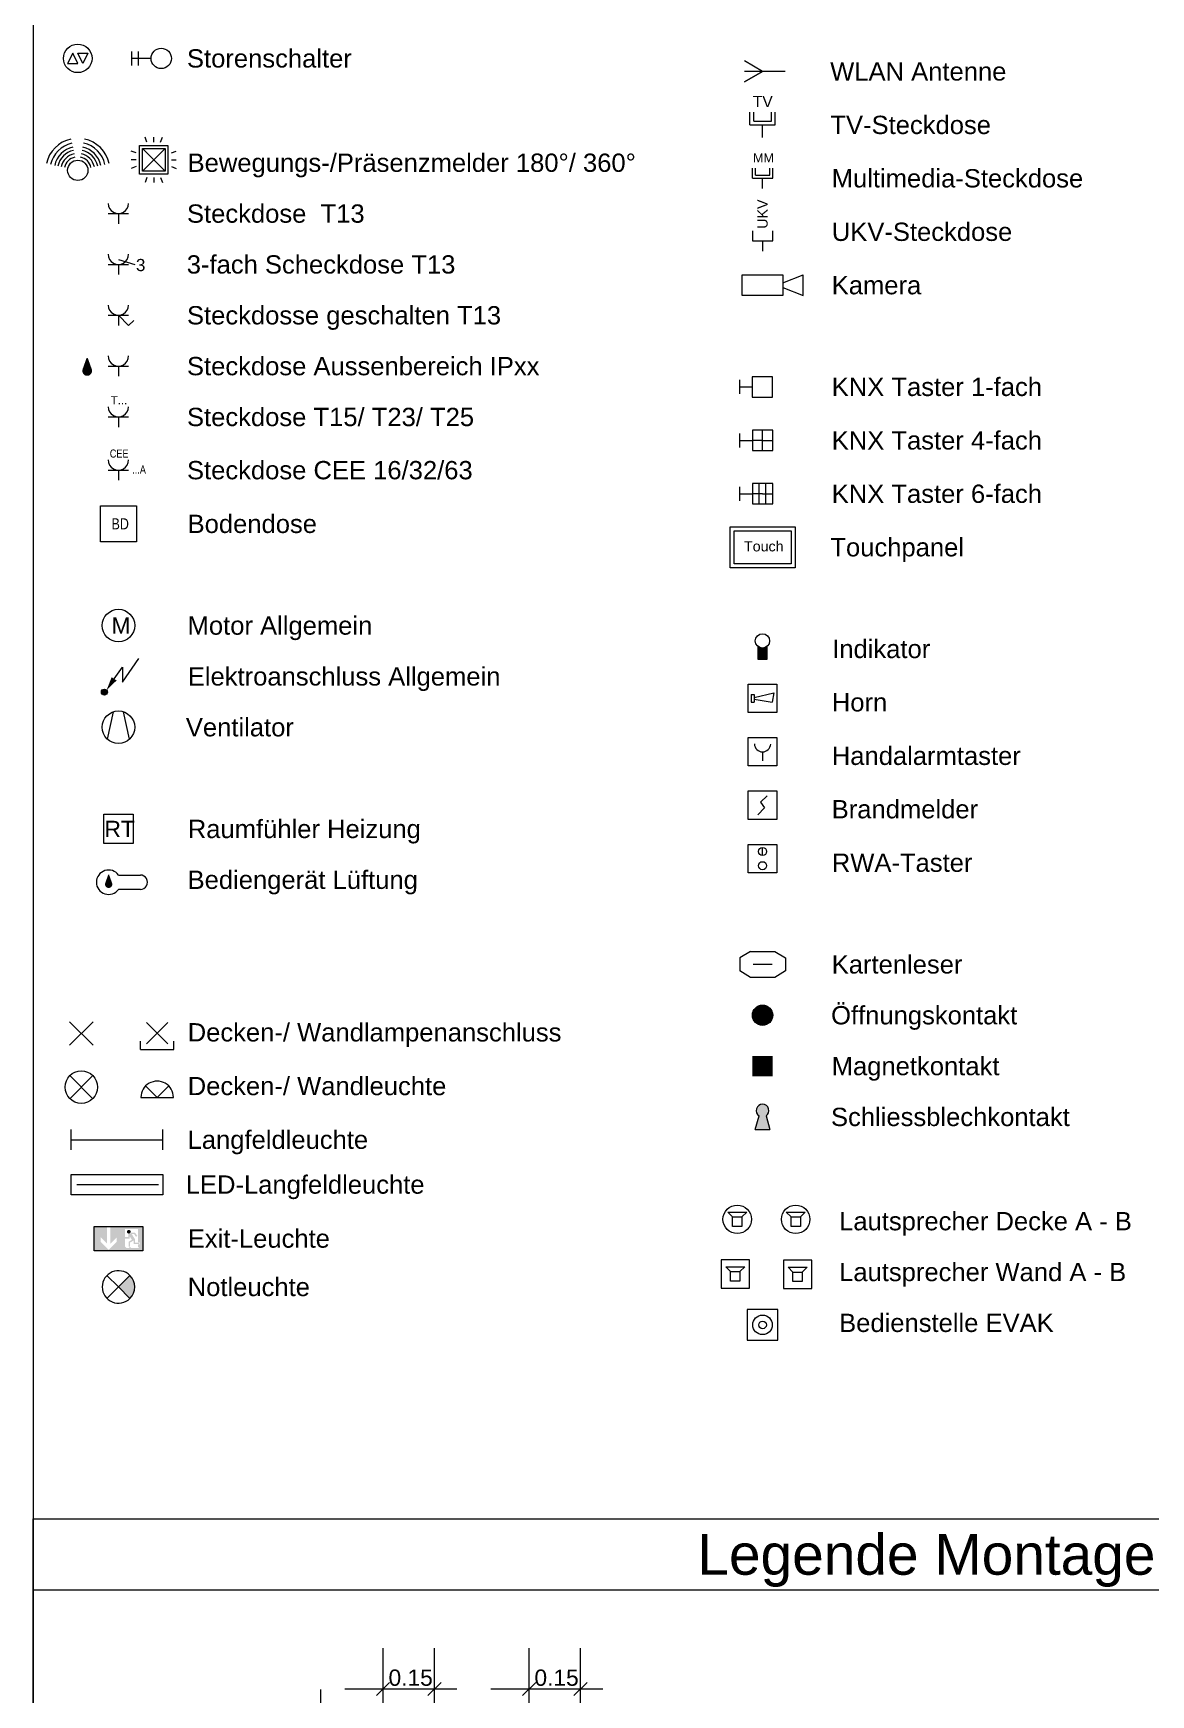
# Model space of a CAD drawing. Extents: x -1067 to 613, y -179 to 712.
# Drawn here: x 413.7 to 523.6, y 378.4 to 541.8 of the extents above; entities that cross this region are included whole.
import ezdxf
from ezdxf.lldxf.tags import DXFTag

# ---------------------------------------------------------------- set-up
doc = ezdxf.new("R2010")
doc.units = 0
doc.layers.add('EL01_WAN_HLKS', color=5, linetype='Continuous', lineweight=13, true_color=0x0000ff)
for name, color, linetype, lineweight in [('EL01_WAN_I0_Legende', 7, 'Continuous', 13), ('EL01_WAN_PRO E_LEG_Apparate-A0PFDH8276', 7, 'Continuous', 13), ('EL01_WAN_ProE_LEG_Apparate', 7, 'Continuous', 13), ('ProE_LEG_Montagehöhe', 7, 'Continuous', 13)]:
    doc.layers.add(name, color=color, linetype=linetype, lineweight=lineweight)
doc.styles.get("Standard").update_dxf_attribs({"font": 'arial.ttf'})
tags = doc.linetypes.add('ACAD_ISO10W100', pattern=[18, 12, -3, 0, -3]).pattern_tags.tags
tags[10:11] = [DXFTag(74, 4), DXFTag(75, 0), DXFTag(340, '0'), DXFTag(46, 0.0), DXFTag(50, 0.0), DXFTag(44, 0.0), DXFTag(45, 0.0)]
tags[8:9] = [DXFTag(74, 4), DXFTag(75, 0), DXFTag(340, '0'), DXFTag(46, 0.0), DXFTag(50, 0.0), DXFTag(44, 0.0), DXFTag(45, 0.0)]
tags[6:7] = [DXFTag(74, 4), DXFTag(75, 0), DXFTag(340, '0'), DXFTag(46, 0.0), DXFTag(50, 0.0), DXFTag(44, 0.0), DXFTag(45, 0.0)]
tags[4:5] = [DXFTag(74, 4), DXFTag(75, 0), DXFTag(340, '0'), DXFTag(46, 0.0), DXFTag(50, 0.0), DXFTag(44, 0.0), DXFTag(45, 0.0)]

# ---------------------------------------------------------------- blocks, each defined once
blk = doc.blocks.new('Blockreferenz-A0UJ318YXE', base_point=(413.73, 395.75))
at = {"layer": 'EL01_WAN_HLKS', "lineweight": -2}
blk.add_hatch(color=256, dxfattribs=at).paths.add_polyline_path([(421.49, 458.26), (421.51, 458.17), (421.5, 458.08), (421.47, 457.99), (421.43, 457.92), (421.36, 457.85), (421.28, 457.81), (421.19, 457.78), (421.1, 457.78), (421.01, 457.81), (420.93, 457.85), (420.87, 457.92), (420.82, 457.99), (420.79, 458.08), (420.79, 458.17), (420.81, 458.26), (421.09, 459.06), (421.1, 459.08), (421.11, 459.09), (421.12, 459.1), (421.14, 459.1), (421.15, 459.1), (421.17, 459.1), (421.18, 459.09), (421.2, 459.08), (421.2, 459.06)])
at = {"layer": 'EL01_WAN_PRO E_LEG_Apparate-A0PFDH8276', "linetype": 'ByBlock', "lineweight": -2, "ltscale": 0.13, "true_color": 0x0080ff}
blk.add_hatch(color=150, dxfattribs=at).paths.add_polyline_path([(419.49, 508.79), (419.51, 508.67), (419.51, 508.55), (419.47, 508.43), (419.41, 508.33), (419.32, 508.24), (419.21, 508.18), (419.09, 508.15), (418.97, 508.15), (418.85, 508.18), (418.75, 508.24), (418.66, 508.33), (418.6, 508.43), (418.56, 508.55), (418.56, 508.67), (418.58, 508.79), (418.96, 509.86), (418.97, 509.88), (418.98, 509.89), (419, 509.9), (419.02, 509.91), (419.04, 509.91), (419.07, 509.9), (419.08, 509.89), (419.1, 509.88), (419.11, 509.86)])
at = {"layer": 'EL01_WAN_PRO E_LEG_Apparate-A0PFDH8276', "lineweight": -2, "true_color": 0xff6600}
blk.add_hatch(color=30, dxfattribs=at).paths.add_polyline_path([(484.99, 481.53), (485.15, 481.43), (485.34, 481.38), (485.53, 481.38), (485.72, 481.43), (485.89, 481.53), (485.89, 480.29), (484.99, 480.29)])
at = {"layer": 'EL01_WAN_PRO E_LEG_Apparate-A0PFDH8276', "lineweight": -2, "true_color": 0xff0000}
blk.add_hatch(color=1, dxfattribs=at).paths.add_polyline_path([(421.03, 477.04), (421.02, 476.97), (420.99, 476.89), (420.94, 476.83), (420.88, 476.78), (420.81, 476.75), (420.73, 476.74), (420.66, 476.75), (420.58, 476.78), (420.52, 476.83), (420.47, 476.89), (420.44, 476.97), (420.43, 477.04), (420.44, 477.12), (420.47, 477.19), (420.52, 477.26), (420.58, 477.3), (420.66, 477.33), (420.73, 477.34), (420.81, 477.33), (420.88, 477.3), (420.94, 477.26), (420.99, 477.19), (421.02, 477.12)])
at = {"layer": 'EL01_WAN_PRO E_LEG_Apparate-A0PFDH8276', "lineweight": -2, "true_color": 0x804000}
for points in [[(486.45, 445.27), (486.41, 445.01), (486.31, 444.77), (486.15, 444.56), (485.95, 444.4), (485.71, 444.3), (485.45, 444.27), (485.19, 444.3), (484.95, 444.4), (484.74, 444.56), (484.58, 444.77), (484.48, 445.01), (484.45, 445.27), (484.48, 445.53), (484.58, 445.77), (484.74, 445.98), (484.95, 446.14), (485.19, 446.24), (485.45, 446.27), (485.71, 446.24), (485.95, 446.14), (486.15, 445.98), (486.31, 445.77), (486.41, 445.53)], [(485.11, 435.37), (484.99, 435.47), (484.89, 435.6), (484.84, 435.75), (484.82, 435.91), (484.85, 436.07), (484.91, 436.22), (485.01, 436.34), (485.14, 436.44), (485.29, 436.5), (485.45, 436.52), (485.61, 436.5), (485.75, 436.44), (485.88, 436.34), (485.98, 436.22), (486.05, 436.07), (486.07, 435.91), (486.06, 435.75), (486, 435.6), (485.91, 435.47), (485.79, 435.37), (486.18, 434.02), (484.71, 434.02)]]:
    blk.add_hatch(color=36, dxfattribs=at).paths.add_polyline_path(points)
at = {"layer": 'EL01_WAN_PRO E_LEG_Apparate-A0PFDH8276', "lineweight": -2, "true_color": 0x00ff00}
for points in [[(422.11, 423.31), (421.95, 423.31), (421.95, 423.44), (421.32, 422.81), (421.32, 424.42), (421, 424.42), (421, 422.81), (420.36, 423.44), (420.36, 422.99), (421.16, 422.2), (421.95, 422.99), (421.95, 423.31), (422.11, 423.31), (422.11, 422.11), (419.71, 422.11), (419.71, 424.51), (422.11, 424.51)], [(424.51, 422.11), (422.11, 422.11), (422.11, 424.51), (424.51, 424.51), (424.51, 423.31), (424.03, 423.31), (424.03, 424.26), (422.77, 424.26), (422.77, 423.46), (423.07, 423.46), (423.07, 423.77), (423.2, 423.77), (423.23, 423.78), (423.27, 423.81), (423.3, 423.84), (423.32, 423.89), (423.74, 423.89), (423.96, 423.57), (423.83, 423.48), (423.65, 423.75), (423.42, 423.75), (423.73, 423.25), (423.73, 422.91), (424.14, 422.91), (424.14, 422.77), (423.6, 422.77), (423.6, 423.12), (423.24, 422.91), (423.24, 422.54), (423.11, 422.54), (423.11, 422.99), (423.43, 423.18), (423.22, 423.52), (423.22, 423.3), (422.77, 423.3), (422.77, 422.5), (422.9, 422.37), (423.25, 422.37), (423.11, 422.5), (423.24, 422.5), (423.38, 422.37), (424.16, 422.37), (424.03, 422.5), (424.03, 422.73), (424.19, 422.73), (424.19, 422.95), (424.03, 422.95), (424.03, 423.31), (424.51, 423.31)], [(423.13, 424.16), (423.17, 424.15), (423.22, 424.13), (423.26, 424.11), (423.29, 424.07), (423.3, 424.02), (423.31, 423.98), (423.3, 423.93), (423.29, 423.89), (423.26, 423.85), (423.22, 423.82), (423.17, 423.8), (423.13, 423.79), (423.08, 423.8), (423.04, 423.82), (423, 423.85), (422.97, 423.89), (422.95, 423.93), (422.95, 423.98), (422.95, 424.02), (422.97, 424.07), (423, 424.11), (423.04, 424.13), (423.08, 424.15)]]:
    blk.add_hatch(color=3, dxfattribs=at).paths.add_polyline_path(points)
at = {"layer": 'EL01_WAN_PRO E_LEG_Apparate-A0PFDH8276', "linetype": 'ByBlock', "lineweight": -2, "ltscale": 0.13, "true_color": 0x00ff00}
blk.add_hatch(color=3, dxfattribs=at).paths.add_polyline_path([(422.11, 418.55), (423.24, 419.68), (423.49, 419.35), (423.65, 418.96), (423.71, 418.55), (423.65, 418.13), (423.49, 417.74), (423.24, 417.41)])
at = {"layer": 'EL01_WAN_HLKS', "lineweight": -2}
for p, q in [((422.11, 459.05), (424.27, 459.05)), ((422.11, 457.65), (424.27, 457.65))]:
    blk.add_line(p, q, dxfattribs=at)
for centre, major_axis, end_param in [((421.14, 458.35), (0.973, 0.702), 5.032887), ((424.27, 458.35), (0, -0.702), 3.141593)]:
    blk.add_ellipse(centre, major_axis=major_axis, ratio=1, start_param=0, end_param=end_param, dxfattribs=at)
at = {"layer": 'EL01_WAN_PRO E_LEG_Apparate-A0PFDH8276', "color": 0, "linetype": 'ByBlock', "lineweight": -2, "ltscale": 0.13}
for p, q in [((413.73, 580.43), (413.73, 448.08)), ((413.73, 448.08), (413.73, 399.91)), ((413.73, 399.91), (413.73, 395.75)), ((413.73, 395.75), (603.73, 395.75))]:
    blk.add_line(p, q, dxfattribs=at)
at = {"layer": 'EL01_WAN_PRO E_LEG_Apparate-A0PFDH8276', "color": 1, "linetype": 'ByBlock', "lineweight": -2, "ltscale": 0.13, "true_color": 0xff0000}
for p, q in [((417.61, 539.86), (417.11, 538.86)), ((418.11, 538.86), (417.61, 539.86)), ((418.11, 539.86), (419.11, 539.86)), ((418.61, 538.86), (418.11, 539.86)), ((419.11, 539.86), (418.61, 538.86)), ((423.42, 538.67), (423.42, 540.05)), ((425.32, 539.36), (423.42, 539.36)), ((424.09, 538.67), (424.09, 540.05)), ((417.11, 538.86), (418.11, 538.86)), ((420.34, 495.36), (423.89, 495.36)), ((420.34, 491.81), (420.34, 495.36)), ((423.89, 495.36), (423.89, 491.81)), ((423.89, 491.81), (420.34, 491.81)), ((421.02, 472.42), (421.62, 475.11)), ((423.21, 472.42), (422.6, 475.11))]:
    blk.add_line(p, q, dxfattribs=at)
at = {"layer": 'EL01_WAN_PRO E_LEG_Apparate-A0PFDH8276', "color": 6, "linetype": 'ByBlock', "lineweight": -2, "ltscale": 0.13, "true_color": 0xff00ff}
for p, q in [((485.45, 538.08), (483.66, 539.11)), ((483.66, 537.04), (485.44, 538.07)), ((485.45, 538.07), (483.66, 537.04)), ((487.67, 538.07), (483.67, 538.07)), ((484.45, 522.41), (484.45, 521.41)), ((484.45, 521.41), (486.45, 521.41)), ((485.45, 521.41), (485.45, 520.41)), ((486.45, 521.41), (486.45, 522.41))]:
    blk.add_line(p, q, dxfattribs=at)
at = {"layer": 'EL01_WAN_PRO E_LEG_Apparate-A0PFDH8276', "color": 6, "lineweight": -2, "true_color": 0xff00ff}
for p, q in [((484.2, 532.82), (484.2, 534.07)), ((484.2, 532.82), (486.7, 532.82)), ((484.58, 533.2), (484.58, 534.07)), ((484.58, 533.2), (486.33, 533.2)), ((485.45, 531.57), (485.45, 532.82)), ((486.33, 533.2), (486.33, 534.07)), ((486.7, 532.82), (486.7, 534.07)), ((484.45, 527.57), (484.45, 528.57)), ((484.75, 527.87), (484.75, 528.57)), ((484.75, 527.87), (486.15, 527.87)), ((486.15, 527.87), (486.15, 528.57)), ((486.45, 527.57), (486.45, 528.57)), ((484.45, 527.57), (486.45, 527.57)), ((485.45, 526.57), (485.45, 527.57)), ((483.45, 516.06), (483.45, 518.06)), ((483.45, 518.06), (487.45, 518.06)), ((487.45, 518.06), (487.45, 516.06)), ((487.45, 517.28), (489.45, 518.06)), ((489.45, 516.06), (489.45, 518.06)), ((487.45, 516.83), (489.45, 516.06)), ((487.45, 516.06), (483.45, 516.06))]:
    blk.add_line(p, q, dxfattribs=at)
at = {"layer": 'EL01_WAN_PRO E_LEG_Apparate-A0PFDH8276', "color": 150, "lineweight": -2, "true_color": 0x0080ff}
for p, q in [((424.91, 531.13), (424.73, 531.6)), ((425.58, 531.13), (425.58, 531.6)), ((426.25, 531.13), (426.43, 531.6)), ((423.84, 530.06), (423.36, 530.24)), ((423.84, 529.39), (423.36, 529.39)), ((424.18, 527.99), (424.18, 530.79)), ((424.18, 530.79), (426.98, 530.79)), ((426.7, 528.27), (424.46, 530.51)), ((424.46, 528.27), (424.46, 530.51)), ((424.46, 530.51), (426.7, 530.51)), ((424.46, 528.27), (426.7, 530.51)), ((426.7, 530.51), (426.7, 528.27)), ((426.98, 530.79), (426.98, 527.99)), ((427.32, 530.06), (427.79, 530.24)), ((427.32, 529.39), (427.79, 529.39)), ((423.84, 528.72), (423.36, 528.54)), ((426.98, 527.99), (424.18, 527.99)), ((426.7, 528.27), (424.46, 528.27)), ((427.32, 528.72), (427.79, 528.54)), ((424.91, 527.64), (424.73, 527.17)), ((425.58, 527.64), (425.58, 527.17)), ((426.25, 527.64), (426.43, 527.17)), ((421.11, 524.1), (423.11, 524.1)), ((422.11, 524.1), (422.11, 523.1)), ((422.11, 519.6), (423.71, 519.1)), ((421.11, 519.1), (423.11, 519.1)), ((422.11, 519.1), (422.11, 518.1)), ((421.11, 514.1), (423.11, 514.1)), ((422.11, 514.1), (422.11, 513.1)), ((422.11, 514.1), (423.11, 513.1)), ((423.11, 513.1), (423.61, 513.6)), ((417.31, 444.63), (419.61, 442.32)), ((417.31, 442.32), (419.61, 444.63)), ((424.87, 444.57), (426.96, 442.47)), ((424.87, 442.47), (426.96, 444.57)), ((424.28, 441.89), (424.28, 442.71)), ((424.28, 441.89), (427.55, 441.89)), ((427.55, 441.89), (427.55, 442.71))]:
    blk.add_line(p, q, dxfattribs=at)
at = {"layer": 'EL01_WAN_PRO E_LEG_Apparate-A0PFDH8276', "color": 150, "linetype": 'ByBlock', "lineweight": -2, "ltscale": 0.13, "true_color": 0x0080ff}
for p, q in [((421.11, 509.1), (423.11, 509.1)), ((422.11, 509.1), (422.11, 508.1))]:
    blk.add_line(p, q, dxfattribs=at)
at = {"layer": 'EL01_WAN_PRO E_LEG_Apparate-A0PFDH8276', "color": 4, "linetype": 'ByBlock', "lineweight": -2, "ltscale": 0.13, "true_color": 0x00ffff}
for p, q in [((483.2, 506.37), (483.2, 507.75)), ((483.2, 507.06), (484.44, 507.06)), ((484.44, 508.06), (484.44, 506.06)), ((486.44, 508.06), (484.44, 508.06)), ((486.44, 506.06), (486.44, 508.06)), ((484.44, 506.06), (486.44, 506.06)), ((483.21, 501.11), (483.21, 502.49)), ((483.21, 501.8), (484.45, 501.8)), ((484.45, 502.8), (484.45, 500.8)), ((486.45, 502.8), (484.45, 502.8)), ((485.45, 501.8), (484.45, 501.8)), ((485.45, 500.8), (485.45, 502.8)), ((485.45, 501.8), (486.45, 501.8)), ((486.45, 500.8), (486.45, 502.8)), ((484.45, 500.8), (486.45, 500.8)), ((483.21, 495.86), (483.21, 497.24)), ((484.45, 497.55), (484.45, 495.55)), ((486.45, 497.55), (484.45, 497.55)), ((485.11, 495.55), (485.11, 497.55)), ((485.78, 495.55), (485.78, 497.55)), ((486.45, 495.55), (486.45, 497.55)), ((483.21, 496.55), (484.45, 496.55)), ((485.45, 496.55), (484.45, 496.55)), ((484.45, 495.55), (486.45, 495.55)), ((485.45, 496.55), (486.45, 496.55)), ((482.25, 489.27), (482.25, 493.31)), ((482.25, 493.31), (488.65, 493.31)), ((482.65, 489.67), (482.65, 492.91)), ((482.65, 492.91), (488.25, 492.91)), ((488.25, 492.91), (488.25, 489.67)), ((488.65, 493.31), (488.65, 489.27)), ((488.65, 489.27), (482.25, 489.27)), ((488.25, 489.67), (482.65, 489.67))]:
    blk.add_line(p, q, dxfattribs=at)
at = {"layer": 'EL01_WAN_PRO E_LEG_Apparate-A0PFDH8276', "color": 1, "lineweight": -2, "true_color": 0xff0000}
for p, q in [((421.11, 504.1), (423.11, 504.1)), ((422.11, 504.1), (422.11, 503.1)), ((421.11, 498.87), (423.11, 498.87)), ((422.11, 498.87), (422.11, 497.87)), ((421.7, 478.35), (422.5, 479.49)), ((422.5, 479.49), (422.51, 478.01)), ((422.51, 478.01), (424.13, 480.34))]:
    blk.add_line(p, q, dxfattribs=at)
at = {"layer": 'EL01_WAN_PRO E_LEG_Apparate-A0PFDH8276', "color": 30, "lineweight": -2, "true_color": 0xff6600}
for p, q in [((484.99, 481.53), (484.99, 480.29)), ((485.89, 480.29), (485.89, 481.53)), ((484.99, 480.29), (485.89, 480.29)), ((484.05, 475.04), (484.05, 477.84)), ((484.05, 477.84), (486.85, 477.84)), ((486.85, 477.84), (486.85, 475.04)), ((484.32, 476.82), (484.64, 476.82)), ((484.32, 476.82), (484.32, 476.06)), ((484.32, 476.06), (484.64, 476.06)), ((484.64, 476.52), (486.57, 476.98)), ((484.64, 476.82), (484.64, 476.06)), ((484.64, 476.36), (486.38, 476.06)), ((486.57, 476.98), (486.38, 476.06)), ((486.85, 475.04), (484.05, 475.04)), ((484.05, 472.58), (486.85, 472.58)), ((484.05, 469.78), (484.05, 472.58)), ((486.85, 472.58), (486.85, 469.78)), ((485.45, 471.17), (485.45, 470.3)), ((486.85, 469.78), (484.05, 469.78)), ((484.05, 467.33), (486.85, 467.33)), ((484.05, 464.53), (484.05, 467.33)), ((486.85, 467.33), (486.85, 464.53)), ((485.91, 466.86), (485.26, 466.21)), ((485.26, 466.21), (485.63, 465.65)), ((486.85, 464.53), (484.05, 464.53)), ((485.63, 465.65), (484.98, 464.99)), ((484.05, 462.07), (486.85, 462.07)), ((484.05, 459.27), (484.05, 462.07)), ((485.45, 461.02), (485.45, 461.72)), ((486.85, 462.07), (486.85, 459.27)), ((486.85, 459.27), (484.05, 459.27))]:
    blk.add_line(p, q, dxfattribs=at)
at = {"layer": 'EL01_WAN_PRO E_LEG_Apparate-A0PFDH8276', "color": 5, "lineweight": -2, "true_color": 0x0000ff}
for p, q in [((420.67, 462.15), (420.67, 465.03)), ((420.67, 465.03), (423.56, 465.03)), ((423.56, 465.03), (423.56, 462.15)), ((423.56, 462.15), (420.67, 462.15))]:
    blk.add_line(p, q, dxfattribs=at)
at = {"layer": 'EL01_WAN_PRO E_LEG_Apparate-A0PFDH8276', "color": 36, "linetype": 'ByBlock', "lineweight": -2, "ltscale": 0.13, "true_color": 0x804000}
for p, q in [((484.25, 451.55), (483.21, 450.91)), ((484.25, 451.55), (486.65, 451.55)), ((486.65, 451.55), (487.69, 450.91)), ((483.21, 450.91), (483.21, 449.63)), ((484.25, 448.99), (483.21, 449.63)), ((486.38, 450.27), (484.52, 450.27)), ((486.35, 450.27), (484.55, 450.27)), ((487.69, 449.63), (486.65, 448.99)), ((487.69, 450.91), (487.69, 449.63)), ((486.65, 448.99), (484.25, 448.99))]:
    blk.add_line(p, q, dxfattribs=at)
at = {"layer": 'EL01_WAN_PRO E_LEG_Apparate-A0PFDH8276', "color": 150, "lineweight": -2, "true_color": 0x0099ff}
for p, q in [((417.33, 439.33), (419.59, 437.06)), ((417.33, 437.06), (419.59, 439.33)), ((424.78, 438.33), (425.92, 437.19)), ((425.92, 437.19), (427.05, 438.33)), ((424.32, 437.19), (427.51, 437.19)), ((417.46, 432.03), (417.46, 434.03)), ((417.46, 433.03), (426.46, 433.03)), ((426.46, 432.03), (426.46, 434.03))]:
    blk.add_line(p, q, dxfattribs=at)
at = {"layer": 'EL01_WAN_PRO E_LEG_Apparate-A0PFDH8276', "color": 36, "lineweight": -2, "true_color": 0x804000}
for p, q in [((484.71, 434.02), (485.11, 435.37)), ((485.79, 435.37), (486.18, 434.02)), ((484.71, 434.02), (486.18, 434.02)), ((487.78, 425.9), (488.25, 425.44)), ((487.78, 425.9), (489.65, 425.9)), ((488.25, 425.44), (489.18, 425.44)), ((488.25, 424.5), (488.25, 425.44)), ((489.65, 425.9), (489.18, 425.44)), ((489.18, 425.44), (489.18, 424.5)), ((489.18, 424.5), (488.25, 424.5)), ((490.3, 421.19), (487.5, 421.19)), ((487.5, 421.19), (487.5, 418.39)), ((487.96, 420.49), (488.43, 420.02)), ((487.96, 420.49), (489.83, 420.49)), ((488.43, 420.02), (489.36, 420.02)), ((488.43, 419.09), (488.43, 420.02)), ((489.83, 420.49), (489.36, 420.02)), ((489.36, 420.02), (489.36, 419.09)), ((490.3, 418.39), (490.3, 421.19)), ((487.5, 418.39), (490.3, 418.39)), ((489.36, 419.09), (488.43, 419.09)), ((486.95, 416.32), (483.95, 416.32)), ((483.95, 416.32), (483.95, 413.32)), ((486.95, 413.32), (486.95, 416.32)), ((483.95, 413.32), (486.95, 413.32))]:
    blk.add_line(p, q, dxfattribs=at)
at = {"layer": 'EL01_WAN_PRO E_LEG_Apparate-A0PFDH8276', "color": 222, "lineweight": -2, "true_color": 0xcc0099}
for p, q in [((482.02, 425.9), (482.49, 425.43)), ((482.02, 425.9), (483.89, 425.9)), ((482.49, 425.43), (483.42, 425.43)), ((482.49, 424.5), (482.49, 425.43)), ((483.89, 425.9), (483.42, 425.43)), ((483.42, 425.43), (483.42, 424.5)), ((483.42, 424.5), (482.49, 424.5)), ((484.17, 421.23), (481.37, 421.23)), ((481.37, 421.23), (481.37, 418.43)), ((481.83, 420.53), (482.3, 420.06)), ((481.83, 420.53), (483.7, 420.53)), ((482.3, 420.06), (483.23, 420.06)), ((482.3, 419.13), (482.3, 420.06)), ((483.7, 420.53), (483.23, 420.06)), ((483.23, 420.06), (483.23, 419.13)), ((484.17, 418.43), (484.17, 421.23)), ((481.37, 418.43), (484.17, 418.43)), ((483.23, 419.13), (482.3, 419.13))]:
    blk.add_line(p, q, dxfattribs=at)
at = {"layer": 'EL01_WAN_PRO E_LEG_Apparate-A0PFDH8276', "color": 3, "lineweight": -2, "true_color": 0x00ff00}
for p, q in [((419.71, 424.51), (424.51, 424.51)), ((419.71, 422.11), (419.71, 424.51)), ((424.51, 424.51), (424.51, 422.11)), ((424.51, 422.11), (419.71, 422.11))]:
    blk.add_line(p, q, dxfattribs=at)
at = {"layer": 'EL01_WAN_PRO E_LEG_Apparate-A0PFDH8276', "color": 3, "linetype": 'ByBlock', "lineweight": -2, "ltscale": 0.13, "true_color": 0x00ff00}
for p, q in [((420.98, 419.68), (422.11, 418.55)), ((420.98, 417.41), (422.11, 418.55)), ((422.11, 418.55), (423.24, 419.68)), ((422.11, 418.55), (423.24, 417.41))]:
    blk.add_line(p, q, dxfattribs=at)
at = {"layer": 'EL01_WAN_PRO E_LEG_Apparate-A0PFDH8276', "color": 1, "linetype": 'ByBlock', "lineweight": -2, "ltscale": 0.13, "true_color": 0xff0000}
for centre, radius in [((418.11, 539.36), 1.4), ((426.32, 539.36), 1), ((422.11, 483.59), 1.6), ((422.11, 473.59), 1.6)]:
    blk.add_circle(centre, radius, dxfattribs=at)
at = {"layer": 'EL01_WAN_PRO E_LEG_Apparate-A0PFDH8276', "color": 150, "lineweight": -2, "true_color": 0x0080ff}
blk.add_circle((418.11, 528.35), 1, dxfattribs=at)
at = {"layer": 'EL01_WAN_PRO E_LEG_Apparate-A0PFDH8276', "color": 30, "lineweight": -2, "true_color": 0xff6600}
for centre, radius in [((485.44, 482.08), 0.704), ((485.45, 461.37), 0.4), ((485.45, 459.97), 0.4)]:
    blk.add_circle(centre, radius, dxfattribs=at)
at = {"layer": 'EL01_WAN_PRO E_LEG_Apparate-A0PFDH8276', "color": 1, "lineweight": -2, "true_color": 0xff0000}
blk.add_circle((420.73, 477.04), 0.3, dxfattribs=at)
at = {"layer": 'EL01_WAN_PRO E_LEG_Apparate-A0PFDH8276', "color": 36, "lineweight": -2, "true_color": 0x804000}
for centre, radius in [((485.45, 445.27), 1), ((485.45, 445.27), 1), ((488.71, 425.2), 1.4), ((485.45, 414.82), 0.96), ((485.45, 414.82), 0.375)]:
    blk.add_circle(centre, radius, dxfattribs=at)
at = {"layer": 'EL01_WAN_PRO E_LEG_Apparate-A0PFDH8276', "color": 150, "lineweight": -2, "true_color": 0x0099ff}
blk.add_circle((418.46, 438.2), 1.6, dxfattribs=at)
at = {"layer": 'EL01_WAN_PRO E_LEG_Apparate-A0PFDH8276', "color": 222, "lineweight": -2, "true_color": 0xcc0099}
blk.add_circle((482.96, 425.2), 1.4, dxfattribs=at)
at = {"layer": 'EL01_WAN_PRO E_LEG_Apparate-A0PFDH8276', "color": 0, "linetype": 'ByBlock', "lineweight": -2, "ltscale": 0.13}
blk.add_circle((422.11, 418.55), 0.005, dxfattribs=at)
at = {"layer": 'EL01_WAN_PRO E_LEG_Apparate-A0PFDH8276', "color": 150, "lineweight": -2, "true_color": 0x0080ff}
for centre, major_axis, end_param in [((418.11, 528.35), (-0.67, 3.08), 1.146009), ((418.11, 528.35), (-0.58, 2.67), 1.146009), ((418.11, 528.35), (2.67, 0.58), 1.146009), ((418.11, 528.35), (3.08, 0.67), 1.146009), ((418.11, 528.35), (-0.49, 2.27), 1.146009), ((418.11, 528.35), (-0.42, 1.96), 1.146009), ((418.11, 528.35), (-0.35, 1.63), 1.146009), ((418.11, 528.35), (-0.28, 1.3), 1.146009), ((418.11, 528.35), (1.3, 0.28), 1.146009), ((418.11, 528.35), (1.63, 0.35), 1.146009), ((418.11, 528.35), (1.96, 0.42), 1.146009), ((418.11, 528.35), (2.27, 0.49), 1.146009), ((422.11, 525.1), (-1, 0), 3.141593), ((422.11, 520.1), (-1, 0), 3.141593), ((422.11, 515.1), (-1, 0), 3.141593)]:
    blk.add_ellipse(centre, major_axis=major_axis, ratio=1, start_param=0, end_param=end_param, dxfattribs=at)
at = {"layer": 'EL01_WAN_PRO E_LEG_Apparate-A0PFDH8276', "color": 150, "linetype": 'ByBlock', "lineweight": -2, "ltscale": 0.13, "true_color": 0x0080ff}
blk.add_ellipse((422.11, 510.1), major_axis=(-1, 0), ratio=1, start_param=0, end_param=3.141593, dxfattribs=at)
at = {"layer": 'EL01_WAN_PRO E_LEG_Apparate-A0PFDH8276', "color": 1, "lineweight": -2, "true_color": 0xff0000}
for centre in [(422.11, 505.1), (422.11, 499.87)]:
    blk.add_ellipse(centre, major_axis=(-1, 0), ratio=1, start_param=0, end_param=3.141593, dxfattribs=at)
at = {"layer": 'EL01_WAN_PRO E_LEG_Apparate-A0PFDH8276', "color": 30, "lineweight": -2, "true_color": 0xff6600}
for centre, major_axis, end_param in [((485.44, 482.08), (-0.448, -0.543), 1.379544), ((485.45, 471.97), (-0.803, -0.018), 3.075304)]:
    blk.add_ellipse(centre, major_axis=major_axis, ratio=1, start_param=0, end_param=end_param, dxfattribs=at)
at = {"layer": 'EL01_WAN_PRO E_LEG_Apparate-A0PFDH8276', "color": 150, "lineweight": -2, "true_color": 0x0099ff}
blk.add_ellipse((425.92, 437.19), major_axis=(1.6, 0), ratio=1, start_param=0, end_param=3.141593, dxfattribs=at)
at = {"layer": 'EL01_WAN_PRO E_LEG_Apparate-A0PFDH8276', "color": 36, "lineweight": -2, "true_color": 0x804000}
blk.add_ellipse((485.45, 435.9), major_axis=(0.339, -0.525), ratio=1, start_param=0, end_param=5.136159, dxfattribs=at)
at = {"layer": 'EL01_WAN_PRO E_LEG_Apparate-A0PFDH8276', "color": 3, "linetype": 'ByBlock', "lineweight": -2, "ltscale": 0.13, "true_color": 0x00ff00}
for major_axis, end_param in [((1.13, 1.13), 4.712389), ((1.13, -1.13), 1.570796)]:
    blk.add_ellipse((422.11, 418.55), major_axis=major_axis, ratio=1, start_param=0, end_param=end_param, dxfattribs=at)
at = {"layer": 'EL01_WAN_PRO E_LEG_Apparate-A0PFDH8276', "color": 1, "lineweight": -2, "true_color": 0xff0000}
blk.add_solid([(420.95, 477.25), (421.44, 478.51), (421.93, 478.19)], dxfattribs=at)
at = {"layer": 'EL01_WAN_PRO E_LEG_Apparate-A0PFDH8276', "color": 36, "lineweight": -2, "true_color": 0x804000}
blk.add_solid([(484.45, 439.27), (484.45, 441.27), (486.45, 439.27), (486.45, 441.27)], dxfattribs=at)
at = {"layer": 'EL01_WAN_ProE_LEG_Apparate', "color": 150, "linetype": 'ByBlock', "lineweight": -2, "ltscale": 0.13, "true_color": 0x0099ff}
for p, q in [((417.46, 427.62), (417.46, 429.62)), ((417.46, 429.62), (426.46, 429.62)), ((418.03, 428.62), (426.06, 428.62)), ((426.46, 429.62), (426.46, 427.62)), ((426.46, 427.62), (417.46, 427.62))]:
    blk.add_line(p, q, dxfattribs=at)
at = {"layer": 'EL01_WAN_PRO E_LEG_Apparate-A0PFDH8276', "color": 0, "lineweight": -2, "char_height": 1.8, "attachment_point": 1}
for s, insert in [('{\\fArial;Storenschalter}', (428.85, 540.26)), ('{\\fArial;WLAN Antenne}', (492.1, 538.98)), ('{\\fArial;TV-Steckdose}', (492.12, 533.72)), ('{\\fArial;Bewegungs-/Präsenzmelder 180°/ 360°}', (428.91, 530)), ('{\\fArial;Multimedia-Steckdose}', (492.25, 528.47)), ('{\\fArial;Steckdose  T13}', (428.85, 525)), ('{\\fArial;UKV-Steckdose}', (492.26, 523.21)), ('{\\fArial;3-fach Scheckdose T13}', (428.83, 520)), ('{\\fArial;Kamera}', (492.25, 517.96)), ('{\\fArial;Steckdosse geschalten T13}', (428.85, 515)), ('{\\fArial;Steckdose Aussenbereich IPxx}', (428.85, 510)), ('{\\fArial;KNX Taster 1-fach}', (492.25, 507.96)), ('{\\fArial;Steckdose T15/ T23/ T25}', (428.85, 505)), ('{\\fArial;KNX Taster 4-fach}', (492.25, 502.7)), ('{\\fArial;Steckdose CEE 16/32/63}', (428.85, 499.77)), ('{\\fArial;KNX Taster 6-fach}', (492.25, 497.45)), ('{\\fArial;Bodendose}', (428.91, 494.49)), ('{\\fArial;Touchpanel}', (492.12, 492.19)), ('{\\fArial;Motor Allgemein}', (428.91, 484.49)), ('{\\fArial;Indikator}', (492.3, 482.19)), ('{\\fArial;Elektroanschluss Allgemein}', (428.93, 479.49)), ('{\\fArial;Horn}', (492.26, 476.94)), ('{\\fArial;Ventilator}', (428.74, 474.49)), ('{\\fArial;Handalarmtaster}', (492.26, 471.68)), ('{\\fArial;Brandmelder}', (492.25, 466.43)), ('{\\fArial;Raumfühler Heizung}', (428.93, 464.49)), ('{\\fArial;RWA-Taster}', (492.26, 461.17)), ('{\\fArial;Bediengerät Lüftung}', (428.91, 459.49)), ('{\\fArial;Kartenleser}', (492.25, 451.17)), ('{\\fArial;Öffnungskontakt}', (492.19, 446.17)), ('{\\fArial;Decken-/ Wandlampenanschluss}', (428.92, 444.49)), ('{\\fArial;Magnetkontakt}', (492.25, 441.17)), ('{\\fArial;Decken-/ Wandleuchte}', (428.92, 439.21)), ('{\\fArial;Schliessblechkontakt}', (492.18, 436.17)), ('{\\fArial;Langfeldleuchte}', (428.91, 433.93)), ('{\\fArial;Lautsprecher Decke A - B}', (492.98, 425.92)), ('{\\fArial;Exit-Leuchte}', (428.93, 424.21)), ('{\\fArial;Lautsprecher Wand A - B}', (492.98, 420.92)), ('{\\fArial;Notleuchte}', (428.92, 419.45)), ('{\\fArial;Bedienstelle EVAK}', (492.98, 415.92))]:
    blk.add_mtext(s, dxfattribs=dict(at, insert=insert))
at = {"layer": 'EL01_WAN_PRO E_LEG_Apparate-A0PFDH8276', "color": 6, "linetype": 'ByBlock', "lineweight": -2, "ltscale": 0.13, "true_color": 0xff00ff, "attachment_point": 1}
for s, insert, char_height in [('{\\fArial;TV}', (484.49, 535.67), 1.1), ('{\\fArial;MM}', (484.52, 530.01), 0.88)]:
    blk.add_mtext(s, dxfattribs=dict(at, insert=insert, char_height=char_height))
at = {"layer": 'EL01_WAN_PRO E_LEG_Apparate-A0PFDH8276', "color": 6, "linetype": 'ByBlock', "lineweight": -2, "ltscale": 0.13, "true_color": 0xff00ff, "insert": (484.95, 522.61), "char_height": 1, "attachment_point": 1, "rotation": 90}
blk.add_mtext('{\\fArial;UKV}', dxfattribs=at)
at = {"layer": 'EL01_WAN_PRO E_LEG_Apparate-A0PFDH8276', "color": 150, "lineweight": -2, "true_color": 0x0080ff, "insert": (423.83, 519.64), "char_height": 1.2, "attachment_point": 1}
blk.add_mtext('{\\fArial;3}', dxfattribs=at)
at = {"layer": 'EL01_WAN_PRO E_LEG_Apparate-A0PFDH8276', "color": 1, "lineweight": -2, "true_color": 0xff0000, "attachment_point": 1}
for s, insert, char_height in [('{\\fArial;T...}', (421.36, 506.14), 0.8), ('{\\W0.8;\\fArial;CEE}', (421.26, 500.9), 0.8), ('{\\W0.8;\\fArial;...A}', (423.47, 499.33), 0.8), ('{\\W0.8;\\fArial;BD}', (421.43, 494.14), 1.1), ('{\\fArial;M}', (421.43, 484.39), 1.6)]:
    blk.add_mtext(s, dxfattribs=dict(at, insert=insert, char_height=char_height))
at = {"layer": 'EL01_WAN_PRO E_LEG_Apparate-A0PFDH8276', "color": 4, "linetype": 'ByBlock', "lineweight": -2, "ltscale": 0.13, "true_color": 0x00ffff, "insert": (483.63, 491.88), "char_height": 1, "attachment_point": 1}
blk.add_mtext('{\\fArial;Touch}', dxfattribs=at)
at = {"layer": 'EL01_WAN_PRO E_LEG_Apparate-A0PFDH8276', "color": 5, "lineweight": -2, "true_color": 0x0000ff, "insert": (420.74, 464.39), "char_height": 1.6, "attachment_point": 1}
blk.add_mtext('{\\fArial;RT}', dxfattribs=at)
at = {"layer": 'EL01_WAN_ProE_LEG_Apparate', "color": 0, "linetype": 'ByBlock', "lineweight": -2, "ltscale": 0.13, "insert": (428.73, 429.52), "char_height": 1.8, "attachment_point": 1}
blk.add_mtext('{\\fArial;LED-Langfeldleuchte}', dxfattribs=at)
blk = doc.blocks.new('Blockreferenz-A0UJ3190XE', base_point=(413.73, 269.02))
at = {"layer": 'ProE_LEG_Montagehöhe', "color": 0, "linetype": 'ByBlock', "lineweight": -2, "ltscale": 0.13}
for p, q in [((413.73, 269.02), (413.73, 395.75)), ((413.73, 395.75), (413.73, 388.75)), ((413.73, 269.02), (413.73, 395.75)), ((413.73, 395.75), (508.73, 395.75)), ((508.73, 395.75), (603.73, 395.75)), ((413.73, 388.75), (603.73, 388.75)), ((413.73, 388.75), (413.73, 269.02)), ((448.78, 379.66), (447.49, 378.37)), ((453.84, 379.66), (452.55, 378.37)), ((463.14, 379.66), (461.84, 378.37)), ((468.19, 379.66), (466.9, 378.37)), ((444.38, 379.02), (455.38, 379.02)), ((458.73, 379.02), (469.73, 379.02))]:
    blk.add_line(p, q, dxfattribs=at)
at = {"layer": 'ProE_LEG_Montagehöhe', "color": 0, "linetype": 'ACAD_ISO10W100', "lineweight": -2, "ltscale": 0.13}
for p, q in [((448.14, 371.36), (448.14, 383.03)), ((453.19, 371.31), (453.19, 383.03)), ((462.49, 364.12), (462.49, 383.03)), ((467.55, 286.97), (467.55, 383.03)), ((441.98, 378.97), (441.98, 364.12))]:
    blk.add_line(p, q, dxfattribs=at)
at = {"layer": 'ProE_LEG_Montagehöhe', "color": 0, "lineweight": -2, "attachment_point": 1}
for s, insert, char_height in [('{\\fArial;Legende Montagehöhen}', (479.04, 394.25), 4), ('{\\fArial;0.15}', (448.67, 380.93), 1.6), ('{\\fArial;0.15}', (463.02, 380.93), 1.6)]:
    blk.add_mtext(s, dxfattribs=dict(at, insert=insert, char_height=char_height))

msp = doc.modelspace()

# ---------------------------------------------------------------- block references
at = {"layer": 'EL01_WAN_I0_Legende', "lineweight": 13, "ltscale": 0.13}
for name, p in [('Blockreferenz-A0UJ318YXE', (413.73, 395.75)), ('Blockreferenz-A0UJ3190XE', (413.73, 269.02))]:
    msp.add_blockref(name, p, dxfattribs=at)

doc.saveas('drawing.dxf')
